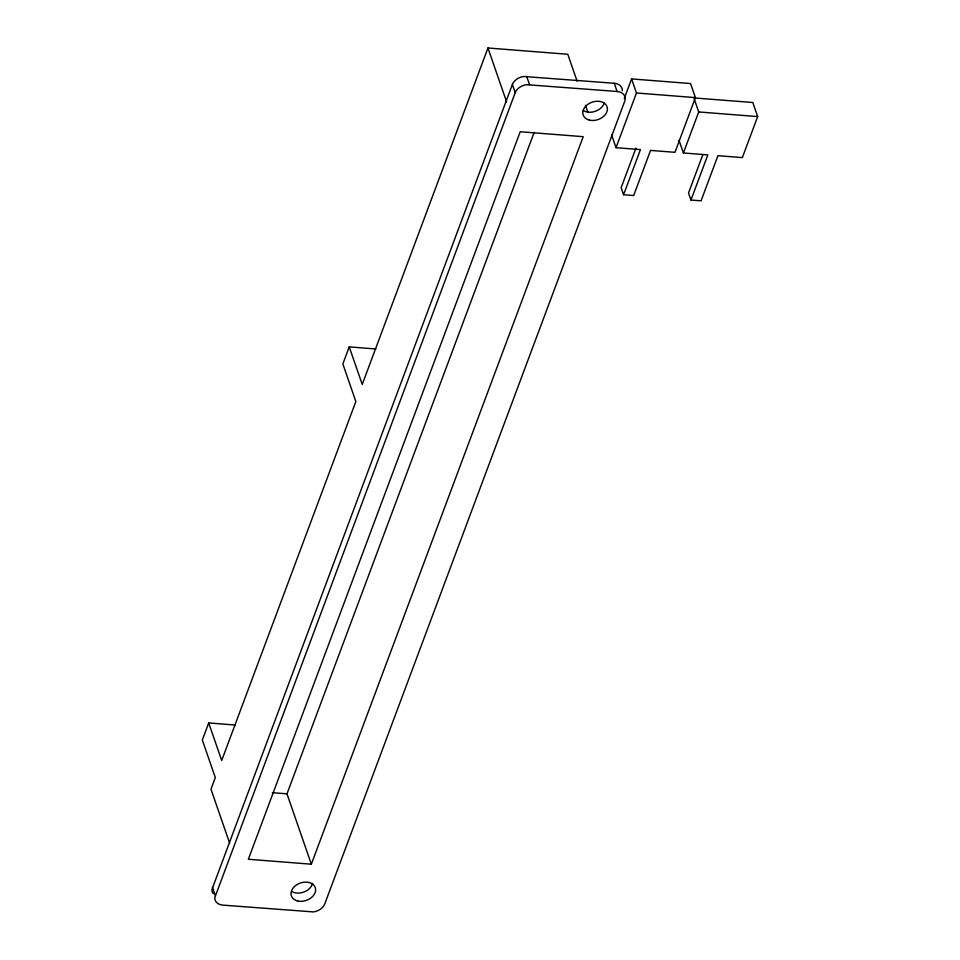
<?xml version="1.0" encoding="UTF-8"?>
<svg xmlns="http://www.w3.org/2000/svg" width="960" height="960" viewBox="0 0 960 960"><rect width="100%" height="100%" fill="white"/><g stroke="black" fill="none" stroke-linecap="round" stroke-linejoin="round"><path stroke-width="1.44" d="M622.356 90.684A11.736 8.532 -19.1 0 0 614.244 83.268L523.716 76.476A11.736 8.532 -19.1 0 0 512.388 84.432L211.932 889.5A11.736 8.532 -19.1 0 0 213.288 893.7M617.088 91.476L526.56 84.684A11.736 8.532 -19.1 0 0 515.232 92.64L214.776 897.708A11.736 8.532 -19.1 0 0 222.9 905.124L313.428 911.916A11.736 8.532 -19.1 0 0 324.744 903.96L624.72 101.22A11.736 8.532 -19.1 0 0 617.088 91.476L614.244 83.268M235.32 725.04L208.704 722.952L202.32 740.052L215.316 777.576L210.972 789.204L229.62 843.06M375.852 348.972L349.236 346.884L342.852 363.972L355.848 401.508L221.7 760.488L208.704 722.952M577.116 81.192L567.792 54.264L487.956 48L362.232 384.42L349.236 346.884M311.34 864.204L583.212 136.68L520.212 131.736L248.352 859.26L311.34 864.204L286.98 793.836L534.18 132.312M624.252 98.556L631.584 78.924L690.54 83.544L695.412 97.62L674.976 152.316L650.556 150.408L633.684 195.528L623.58 194.736L621.144 187.704L635.964 148.044M623.58 194.736L640.44 149.604L616.02 147.696L636.468 92.988L631.584 78.924M693.84 97.92L752.808 102.504L757.68 116.58L742.344 157.608L717.924 155.688L701.064 200.82L690.96 200.028L707.82 154.896L683.4 152.976L698.724 111.948L694.332 99.324M702.828 154.692L688.524 192.984L690.96 200.028M636.468 92.988L695.412 97.62M698.724 111.948L757.68 116.58M272.328 792.684L286.98 793.836M679.008 140.316L683.4 152.976M611.64 135.024L616.02 147.696M585.456 105.276L587.904 112.368M526.668 76.392L529.5 84.6M512.388 84.432L515.232 92.64M487.956 48L506.604 101.856M212.424 887.172L215.256 895.38M604.308 102.804A12.648 9.192 -19.1 0 1 595.548 111.24A12.648 9.192 -19.1 0 1 583.272 110.484M312.564 883.476A12.648 9.192 -19.1 0 1 303.984 892.008A12.648 9.192 -19.1 0 1 291.648 891.456M589.248 120.06A12.648 9.192 -19.1 0 0 607.428 108.708A12.648 9.192 -19.1 0 0 588.66 103.824A12.648 9.192 -19.1 0 0 589.248 120.06M297.672 900.972A12.648 9.192 -19.1 0 0 315.624 889.38A12.648 9.192 -19.1 0 0 296.652 884.82A12.648 9.192 -19.1 0 0 297.672 900.972"/></g></svg>
